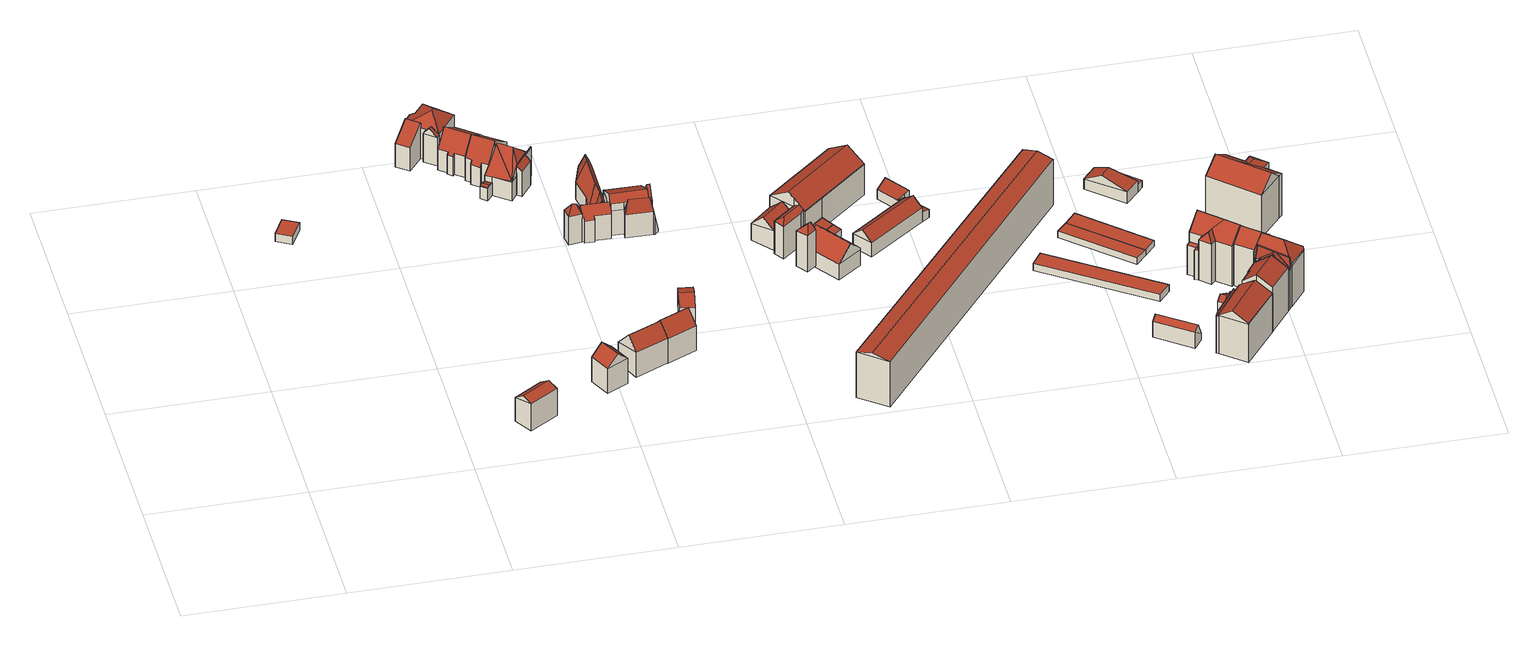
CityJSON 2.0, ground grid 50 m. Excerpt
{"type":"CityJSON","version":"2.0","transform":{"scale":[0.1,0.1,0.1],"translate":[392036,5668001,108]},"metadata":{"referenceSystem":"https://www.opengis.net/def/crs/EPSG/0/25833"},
"CityObjects":{
"building1":{"type":"Building","attributes":{"Dachtyp_tdc":"tdcPolyFlatRoof","Gemeindeschluessel":14627140,"Dachneigung":0,"QualitaetDacherkennung":79,"Geometrietyp2DReferenz":"3000","function":"31001_9998","roofType":"1000","measuredHeight":2.89},"geometry":[{"type":"MultiSurface","lod":"2","boundaries":[[[0,1,2,3]],[[1,4,5,2]],[[4,6,7,5]],[[6,0,3,7]],[[6,4,1,0]],[[3,2,5,7]]],"semantics":{"surfaces":[{"type":"WallSurface"},{"type":"RoofSurface"},{"type":"GroundSurface"}],"values":[0,0,0,0,1,2]}}]},
"building2":{"type":"Building","attributes":{"Dachtyp_tdc":"tdcGableRoof","Gemeindeschluessel":14627140,"Dachneigung":35.99,"QualitaetDacherkennung":78,"Geometrietyp2DReferenz":"3000","function":"31001_9998","roofType":"3100","measuredHeight":11.13},"geometry":[{"type":"MultiSurface","lod":"2","boundaries":[[[8,9,10,11]],[[9,12,13,10]],[[12,14,15,13]],[[14,8,11,15]],[[12,9,16]],[[8,14,17]],[[9,8,17,16]],[[14,12,16,17]],[[11,10,13,15]]],"semantics":{"surfaces":[{"type":"WallSurface"},{"type":"RoofSurface"},{"type":"GroundSurface"}],"values":[0,0,0,0,0,0,1,1,2]}}]},
"building3":{"type":"Building","attributes":{"Gemeindeschluessel":14627140,"Geometrietyp2DReferenz":"3000","function":"31001_9998","roofType":"9999"},"children":["building3-1","building3-2","building3-3"]},
"building3-1":{"type":"BuildingPart","attributes":{"Dachtyp_tdc":"tdcGableRoof","Dachneigung":40.2,"QualitaetDacherkennung":31,"Geometrietyp2DReferenz":"3000","roofType":"3100","measuredHeight":12.82},"parents":["building3"],"geometry":[{"type":"MultiSurface","lod":"2","boundaries":[[[18,19,20,21]],[[19,22,23,20]],[[22,24,25,23]],[[22,19,26]],[[19,18,27,28,26]],[[24,22,26,28,29]],[[21,20,23,25]],[[18,21,25,24]],[[29,28,27]],[[24,29,27,18]]],"semantics":{"surfaces":[{"type":"WallSurface"},{"type":"RoofSurface"},{"type":"GroundSurface"},{"type":"ClosureSurface"}],"values":[0,0,0,0,1,1,2,3,0,3]}}]},
"building3-2":{"type":"BuildingPart","attributes":{"Dachtyp_tdc":"tdcHipRoof","Dachneigung":33.51,"QualitaetDacherkennung":47,"Geometrietyp2DReferenz":"3000","roofType":"3200","measuredHeight":15.4},"parents":["building3"],"geometry":[{"type":"MultiSurface","lod":"2","boundaries":[[[30,31,32,33]],[[31,34,35,32]],[[34,36,37,35]],[[36,38,39,37]],[[38,40,18,21,39]],[[41,42,43,25,24]],[[44,45,46,47]],[[45,30,33,46]],[[48,42,41,29,27,40,49]],[[38,36,50]],[[40,38,50,49]],[[36,34,31,30,45,44,48,49,50]],[[33,32,35,37,39,21,25,43,51,47,46]],[[24,29,41]],[[27,18,40]],[[24,25,21,18]],[[24,18,27,29]],[[51,43,42,48]],[[44,47,51,48]]],"semantics":{"surfaces":[{"type":"WallSurface"},{"type":"RoofSurface"},{"type":"GroundSurface"},{"type":"ClosureSurface"}],"values":[0,0,0,0,0,0,0,0,1,1,1,1,2,0,0,3,3,3,3]}}]},
"building3-3":{"type":"BuildingPart","attributes":{"Dachtyp_tdc":"tdcPolyFlatRoof","Dachneigung":32.09,"QualitaetDacherkennung":47,"Geometrietyp2DReferenz":"3000","roofType":"2100","measuredHeight":12.97},"parents":["building3"],"geometry":[{"type":"MultiSurface","lod":"2","boundaries":[[[52,53,54,43,42]],[[53,55,56,54]],[[55,57,44,47,56]],[[57,55,53,52]],[[43,54,56,47,51]],[[42,48,44,57,52]],[[42,43,51,48]],[[48,51,47,44]]],"semantics":{"surfaces":[{"type":"WallSurface"},{"type":"RoofSurface"},{"type":"GroundSurface"},{"type":"ClosureSurface"}],"values":[0,0,0,1,2,0,3,3]}}]},
"building4":{"type":"Building","attributes":{"Dachtyp_tdc":"tdcGableRoof","Gemeindeschluessel":14627140,"Dachneigung":35.37,"QualitaetDacherkennung":23,"Geometrietyp2DReferenz":"3000","function":"31001_9998","roofType":"3100","measuredHeight":12.98},"geometry":[{"type":"MultiSurface","lod":"2","boundaries":[[[58,59,60,61]],[[59,62,63,60]],[[62,64,65,63]],[[64,66,67,65]],[[66,68,69,67]],[[68,70,71,69]],[[70,72,73,71]],[[72,74,75,73]],[[74,76,77,75]],[[76,58,61,77]],[[72,70,68,66]],[[66,64,62,59,58,76,74,72]],[[61,60,63,65,67,69,71,73,75,77]]],"semantics":{"surfaces":[{"type":"WallSurface"},{"type":"RoofSurface"},{"type":"GroundSurface"}],"values":[0,0,0,0,0,0,0,0,0,0,1,1,2]}}]},
"building5":{"type":"Building","attributes":{"Dachtyp_tdc":"tdcGableRoof","Gemeindeschluessel":14627140,"Dachneigung":43.81,"QualitaetDacherkennung":82,"Geometrietyp2DReferenz":"3000","function":"31001_9998","roofType":"3100","measuredHeight":12.75},"geometry":[{"type":"MultiSurface","lod":"2","boundaries":[[[78,79,80,81]],[[79,82,83,80]],[[82,84,85,83]],[[84,78,81,85]],[[82,79,86]],[[78,84,87]],[[79,78,87,86]],[[84,82,86,87]],[[81,80,83,85]]],"semantics":{"surfaces":[{"type":"WallSurface"},{"type":"RoofSurface"},{"type":"GroundSurface"}],"values":[0,0,0,0,0,0,1,1,2]}}]},
"building6":{"type":"Building","attributes":{"Dachtyp_tdc":"tdcGableRoof","Gemeindeschluessel":14627140,"Dachneigung":36.52,"QualitaetDacherkennung":34,"Geometrietyp2DReferenz":"3000","function":"31001_9998","roofType":"3100","measuredHeight":14.11},"geometry":[{"type":"MultiSurface","lod":"2","boundaries":[[[88,89,90,91]],[[89,92,93,90]],[[92,94,95,93]],[[94,96,97,95]],[[96,98,99,97]],[[98,100,101,99]],[[100,102,103,101]],[[102,104,105,103]],[[104,106,107,105]],[[106,88,91,107]],[[102,100,98,96]],[[96,94,92,89,88,106,104,102]],[[91,90,93,95,97,99,101,103,105,107]]],"semantics":{"surfaces":[{"type":"WallSurface"},{"type":"RoofSurface"},{"type":"GroundSurface"}],"values":[0,0,0,0,0,0,0,0,0,0,1,1,2]}}]},
"building7":{"type":"Building","attributes":{"Gemeindeschluessel":14627140,"Geometrietyp2DReferenz":"3000","function":"31001_9998","roofType":"9999"},"children":["building7-1","building7-2","building7-3"]},
"building7-1":{"type":"BuildingPart","attributes":{"Dachtyp_tdc":"tdcGableRoof","Dachneigung":15.9,"QualitaetDacherkennung":36,"Geometrietyp2DReferenz":"3000","roofType":"3100","measuredHeight":5.09},"parents":["building7"],"geometry":[{"type":"MultiSurface","lod":"2","boundaries":[[[108,109,110,111]],[[109,112,113,110]],[[112,114,115,113]],[[114,116,117,108]],[[118,117,116,119]],[[112,119,116,114]],[[109,118,119,112]],[[108,117,118,109]],[[111,110,113,115]],[[111,115,114,108]]],"semantics":{"surfaces":[{"type":"WallSurface"},{"type":"RoofSurface"},{"type":"GroundSurface"},{"type":"ClosureSurface"}],"values":[0,0,0,1,1,0,0,0,2,3]}}]},
"building7-2":{"type":"BuildingPart","attributes":{"Dachtyp_tdc":"tdcGableAndHippedGRoof","Dachneigung":44.32,"QualitaetDacherkennung":49,"Geometrietyp2DReferenz":"3000","roofType":"9999","measuredHeight":13.86},"parents":["building7"],"geometry":[{"type":"MultiSurface","lod":"2","boundaries":[[[120,121,122,123]],[[121,124,108,111,122]],[[125,126,127,115,114]],[[126,128,129,127]],[[128,130,131,129]],[[132,133,134,135]],[[132,136,137,138]],[[132,138,133]],[[138,139,133]],[[140,141,134,133]],[[140,133,139,142]],[[142,143,125,144,140]],[[121,140,144,124]],[[124,144,125]],[[125,143,126]],[[126,143,142,139,138,128]],[[120,141,140,121]],[[128,138,137,130]],[[131,123,122,111,115,127,129]],[[123,131,130,120]],[[114,108,124,125]],[[114,115,111,108]],[[132,135,136]],[[130,137,136,135,134,141,120]]],"semantics":{"surfaces":[{"type":"WallSurface"},{"type":"RoofSurface"},{"type":"GroundSurface"},{"type":"ClosureSurface"}],"values":[0,0,0,0,0,1,1,1,1,1,1,1,0,0,0,0,0,0,2,3,0,3,0,3]}}]},
"building7-3":{"type":"BuildingPart","attributes":{"Dachtyp_tdc":"tdcPolyFlatRoof","Dachneigung":42.13,"QualitaetDacherkennung":47,"Geometrietyp2DReferenz":"3000","roofType":"2100","measuredHeight":10.8},"parents":["building7"],"geometry":[{"type":"MultiSurface","lod":"2","boundaries":[[[145,146,147,131,130,137]],[[146,148,149,147]],[[148,150,151,149]],[[150,152,153,151]],[[152,154,141,120,123,153]],[[154,152,150,148,146,145,136,135]],[[131,147,149,151,153,123]],[[137,136,145]],[[135,134,141,154]],[[130,131,123,120]],[[130,120,141,134,135,136,137]]],"semantics":{"surfaces":[{"type":"WallSurface"},{"type":"RoofSurface"},{"type":"GroundSurface"},{"type":"ClosureSurface"}],"values":[0,0,0,0,0,1,2,0,0,3,3]}}]},
"building8":{"type":"Building","attributes":{"Dachtyp_tdc":"tdcGableRoof","Gemeindeschluessel":14627140,"Dachneigung":48.22,"QualitaetDacherkennung":63,"Geometrietyp2DReferenz":"3000","function":"31001_9998","roofType":"3100","measuredHeight":13.37},"geometry":[{"type":"MultiSurface","lod":"2","boundaries":[[[155,156,157,158]],[[156,159,160,157]],[[159,161,162,160]],[[161,155,158,162]],[[159,156,163]],[[155,161,164]],[[156,155,164,163]],[[161,159,163,164]],[[158,157,160,162]]],"semantics":{"surfaces":[{"type":"WallSurface"},{"type":"RoofSurface"},{"type":"GroundSurface"}],"values":[0,0,0,0,0,0,1,1,2]}}]},
"building9":{"type":"Building","attributes":{"Dachtyp_tdc":"tdcGableRoof","Gemeindeschluessel":14627140,"Dachneigung":48.82,"QualitaetDacherkennung":61,"Geometrietyp2DReferenz":"3000","function":"31001_9998","roofType":"3100","measuredHeight":13.52},"geometry":[{"type":"MultiSurface","lod":"2","boundaries":[[[165,166,167,168]],[[166,169,170,167]],[[169,171,172,170]],[[171,165,168,172]],[[169,166,173]],[[165,171,174]],[[166,165,174,173]],[[171,169,173,174]],[[168,167,170,172]]],"semantics":{"surfaces":[{"type":"WallSurface"},{"type":"RoofSurface"},{"type":"GroundSurface"}],"values":[0,0,0,0,0,0,1,1,2]}}]},
"building10":{"type":"Building","attributes":{"Gemeindeschluessel":14627140,"Geometrietyp2DReferenz":"3000","function":"31001_9998","roofType":"9999"},"children":["building10-1","building10-2","building10-3","building10-4","building10-5","building10-6"]},
"building10-1":{"type":"BuildingPart","attributes":{"Dachtyp_tdc":"tdcGableRoof","Dachneigung":54.38,"QualitaetDacherkennung":97,"Geometrietyp2DReferenz":"3000","roofType":"3100","measuredHeight":14.97},"parents":["building10"],"geometry":[{"type":"MultiSurface","lod":"2","boundaries":[[[175,176,177,178,179]],[[180,175,179,181,182]],[[180,183,184,185,175]],[[186,187,185,184,188,189]],[[190,186,189,191]],[[176,187,186,190]],[[175,185,187,176]],[[179,178,192,193,181]],[[194,177,176,190]],[[194,192,178,177]],[[195,194,190,191,196]],[[195,193,192,194]],[[182,181,193,195,196]],[[182,196,191,180]],[[183,188,184]],[[191,189,188,183,180]]],"semantics":{"surfaces":[{"type":"WallSurface"},{"type":"RoofSurface"},{"type":"GroundSurface"},{"type":"ClosureSurface"}],"values":[0,0,1,1,0,0,0,2,0,3,0,3,3,3,0,3]}}]},
"building10-2":{"type":"BuildingPart","attributes":{"Dachtyp_tdc":"tdcGableRoof","Dachneigung":30.27,"QualitaetDacherkennung":29,"Geometrietyp2DReferenz":"3000","roofType":"3100","measuredHeight":13.99},"parents":["building10"],"geometry":[{"type":"MultiSurface","lod":"2","boundaries":[[[197,198,199,200,201]],[[198,182,181,199]],[[202,203,204,205,206]],[[203,207,208,204]],[[209,210,211,212,188,183,213,198]],[[214,215,216,212,211,217]],[[203,214,217,218,207]],[[196,191,189,216,215,202]],[[202,215,214,203]],[[198,213,180,182]],[[219,210,209,197]],[[197,209,198]],[[200,199,181,193,205,204,208,220,221,222]],[[193,181,182,196,195]],[[206,195,196,202]],[[206,205,193,195]],[[223,224,225,226,219]],[[221,220,227,226,225,224]],[[223,222,221,224]],[[220,208,207,227]],[[201,223,219,197]],[[201,200,222,223]],[[226,228,218,217,211,210,219]],[[227,228,226]],[[207,218,228,227]],[[212,216,189,188]],[[183,180,213]],[[182,180,191,196]],[[191,180,183,188,189]]],"semantics":{"surfaces":[{"type":"WallSurface"},{"type":"RoofSurface"},{"type":"GroundSurface"},{"type":"ClosureSurface"}],"values":[0,0,0,0,1,1,0,0,0,0,0,0,2,3,0,3,0,3,3,3,0,3,0,3,3,0,0,3,3]}}]},
"building10-3":{"type":"BuildingPart","attributes":{"Dachtyp_tdc":"tdcGableRoof","Dachneigung":47.34,"QualitaetDacherkennung":47,"Geometrietyp2DReferenz":"3000","roofType":"3100","measuredHeight":11.74},"parents":["building10"],"geometry":[{"type":"MultiSurface","lod":"2","boundaries":[[[229,230,231,232]],[[230,233,234,231]],[[233,235,236,234]],[[235,237,238,236]],[[237,239,240,238]],[[241,242,243,244,245]],[[242,246,247,248,243]],[[218,249,204,208,207]],[[249,229,232,204]],[[228,226,225,250,251,252,246,242,241,253]],[[253,254,239,237,235,233,230,229,249,218,228]],[[232,231,234,236,238,240,255,244,243,248,256,221,220,208,204]],[[257,254,253]],[[255,240,239,254,257]],[[241,245,257,253]],[[245,244,255,257]],[[252,247,246]],[[224,250,225]],[[221,256,251,250,224]],[[256,248,247,252,251]],[[220,221,224,225,226,227]],[[227,226,228]],[[220,227,207,208]],[[218,207,227,228]]],"semantics":{"surfaces":[{"type":"WallSurface"},{"type":"RoofSurface"},{"type":"GroundSurface"},{"type":"ClosureSurface"}],"values":[0,0,0,0,0,0,0,0,0,1,1,2,0,3,0,3,0,0,3,3,3,3,3,3]}}]},
"building10-4":{"type":"BuildingPart","attributes":{"Dachtyp_tdc":"tdcFreeFormRoof","Dachneigung":68.41,"QualitaetDacherkennung":15,"Geometrietyp2DReferenz":"3000","roofType":"5000","measuredHeight":13.92},"parents":["building10"],"geometry":[{"type":"MultiSurface","lod":"2","boundaries":[[[247,258,259,248]],[[258,260,261,259]],[[260,262,263,261]],[[262,264,265,263]],[[264,266,267,265]],[[266,268,269,267]],[[268,270,271,269]],[[270,272,273,271]],[[272,201,200,273]],[[272,270,274]],[[270,268,275,274]],[[268,266,276,275]],[[266,264,262,260,277,276]],[[260,258,278,277]],[[258,247,252,279,278]],[[279,250,224,223,201,272,274,275,276,277,278]],[[221,256,248,259,261,263,265,267,269,271,273,200,222]],[[251,250,279]],[[256,221,224,250,251]],[[252,251,279]],[[256,251,252,247,248]],[[222,200,201,223]],[[222,223,224,221]]],"semantics":{"surfaces":[{"type":"WallSurface"},{"type":"RoofSurface"},{"type":"GroundSurface"},{"type":"ClosureSurface"}],"values":[0,0,0,0,0,0,0,0,0,1,1,1,1,1,1,1,2,0,3,0,3,3,3]}}]},
"building10-5":{"type":"BuildingPart","attributes":{"Dachtyp_tdc":"tdcFreeFormRoof","Dachneigung":78.25,"QualitaetDacherkennung":23,"Geometrietyp2DReferenz":"3000","roofType":"5000","measuredHeight":13.19},"parents":["building10"],"geometry":[{"type":"MultiSurface","lod":"2","boundaries":[[[280,281,282,283]],[[281,284,285,282]],[[284,286,287,285]],[[286,206,205,287]],[[177,288,289,178]],[[288,280,283,289]],[[206,286,290]],[[286,284,291,290]],[[284,281,280,288,194,291]],[[194,195,206,290,291]],[[288,177,194]],[[283,282,285,287,205,193,192,178,289]],[[193,205,206,195]],[[192,193,195,194]],[[177,178,192,194]]],"semantics":{"surfaces":[{"type":"WallSurface"},{"type":"RoofSurface"},{"type":"GroundSurface"},{"type":"ClosureSurface"}],"values":[0,0,0,0,0,0,1,1,1,1,1,2,3,3,3]}}]},
"building10-6":{"type":"BuildingPart","attributes":{"Dachtyp_tdc":"tdcFreeFormRoof","Dachneigung":61.81,"QualitaetDacherkennung":26,"Geometrietyp2DReferenz":"3000","roofType":"5000","measuredHeight":13.48},"parents":["building10"],"geometry":[{"type":"MultiSurface","lod":"2","boundaries":[[[292,293,294,240,239]],[[293,295,296,294]],[[295,245,244,296]],[[293,292,297,298]],[[292,254,257,245,297]],[[245,295,298,297]],[[295,293,298]],[[240,294,296,244,255]],[[292,239,254]],[[239,240,255,257,254]],[[257,255,244,245]]],"semantics":{"surfaces":[{"type":"WallSurface"},{"type":"RoofSurface"},{"type":"GroundSurface"},{"type":"ClosureSurface"}],"values":[0,0,0,1,1,1,1,2,0,3,3]}}]},
"building11":{"type":"Building","attributes":{"Dachtyp_tdc":"tdcGableRoof","Gemeindeschluessel":14627140,"Dachneigung":17.3,"QualitaetDacherkennung":85,"Geometrietyp2DReferenz":"3000","function":"31001_9998","roofType":"3100","measuredHeight":7.35},"geometry":[{"type":"MultiSurface","lod":"2","boundaries":[[[299,300,301,302]],[[300,303,304,301]],[[303,305,306,304]],[[305,299,302,306]],[[303,300,307]],[[299,305,308]],[[300,299,308,307]],[[305,303,307,308]],[[302,301,304,306]]],"semantics":{"surfaces":[{"type":"WallSurface"},{"type":"RoofSurface"},{"type":"GroundSurface"}],"values":[0,0,0,0,0,0,1,1,2]}}]},
"building12":{"type":"Building","attributes":{"Dachtyp_tdc":"tdcGableRoof","Gemeindeschluessel":14627140,"Dachneigung":43.5,"QualitaetDacherkennung":58,"Geometrietyp2DReferenz":"3000","function":"31001_9998","roofType":"3100","measuredHeight":10.26},"geometry":[{"type":"MultiSurface","lod":"2","boundaries":[[[309,310,311,312]],[[310,313,314,311]],[[313,315,316,314]],[[315,309,312,316]],[[313,310,317]],[[309,315,318]],[[310,309,318,317]],[[315,313,317,318]],[[312,311,314,316]]],"semantics":{"surfaces":[{"type":"WallSurface"},{"type":"RoofSurface"},{"type":"GroundSurface"}],"values":[0,0,0,0,0,0,1,1,2]}}]},
"building13":{"type":"Building","attributes":{"Dachtyp_tdc":"tdcHipAndGableRoof","Gemeindeschluessel":14627140,"Dachneigung":44.06,"QualitaetDacherkennung":50,"Geometrietyp2DReferenz":"3000","function":"31001_9998","roofType":"5000","measuredHeight":15.14},"geometry":[{"type":"MultiSurface","lod":"2","boundaries":[[[319,320,321,322]],[[320,323,324,321]],[[323,325,326,324]],[[325,319,322,326]],[[323,320,327]],[[319,325,328]],[[320,319,328,327]],[[325,323,327,328]],[[322,321,324,326]]],"semantics":{"surfaces":[{"type":"WallSurface"},{"type":"RoofSurface"},{"type":"GroundSurface"}],"values":[0,0,0,0,1,0,1,1,2]}}]},
"building14":{"type":"Building","attributes":{"Dachtyp_tdc":"tdcFreeFormRoof","Gemeindeschluessel":14627140,"Dachneigung":32.08,"QualitaetDacherkennung":60,"Geometrietyp2DReferenz":"3000","function":"31001_9998","roofType":"5000","measuredHeight":13.16},"geometry":[{"type":"MultiSurface","lod":"2","boundaries":[[[329,330,331,332]],[[330,333,334,331]],[[333,335,336,334]],[[335,337,338,336]],[[337,329,332,338]],[[337,339,340]],[[335,333,341,339,337]],[[339,341,330,329,340]],[[333,330,341]],[[329,337,340]],[[332,331,334,336,338]]],"semantics":{"surfaces":[{"type":"WallSurface"},{"type":"RoofSurface"},{"type":"GroundSurface"}],"values":[0,0,0,0,0,1,1,1,0,0,2]}}]},
"building15":{"type":"Building","attributes":{"Dachtyp_tdc":"tdcGableRoof","Gemeindeschluessel":14627140,"Dachneigung":44.23,"QualitaetDacherkennung":52,"Geometrietyp2DReferenz":"3000","function":"31001_9998","roofType":"3100","measuredHeight":10.6},"geometry":[{"type":"MultiSurface","lod":"2","boundaries":[[[342,343,344,345]],[[343,346,347,344]],[[346,348,349,347]],[[348,350,351,349]],[[350,342,345,351]],[[352,350,348,346,353]],[[354,352,353,355]],[[343,355,353,346]],[[342,354,355,343]],[[350,352,354,342]],[[345,344,347,349,351]]],"semantics":{"surfaces":[{"type":"WallSurface"},{"type":"RoofSurface"},{"type":"GroundSurface"}],"values":[0,0,0,0,0,1,1,0,0,0,2]}}]},
"building16":{"type":"Building","attributes":{"Dachtyp_tdc":"tdcPolyFlatRoof","Gemeindeschluessel":14627140,"Dachneigung":10.31,"QualitaetDacherkennung":63,"Geometrietyp2DReferenz":"3000","function":"31001_9998","roofType":"2100","measuredHeight":4.28},"geometry":[{"type":"MultiSurface","lod":"2","boundaries":[[[356,357,358,359]],[[357,360,361,358]],[[360,362,363,361]],[[362,364,365,363]],[[364,366,367,365]],[[366,368,369,367]],[[368,356,359,369]],[[368,366,364,362,360,357,356]],[[359,358,361,363,365,367,369]]],"semantics":{"surfaces":[{"type":"WallSurface"},{"type":"RoofSurface"},{"type":"GroundSurface"}],"values":[0,0,0,0,0,0,0,1,2]}}]},
"building17":{"type":"Building","attributes":{"Dachtyp_tdc":"tdcPolyFlatRoof","Gemeindeschluessel":14627140,"Dachneigung":8.9,"QualitaetDacherkennung":70,"Geometrietyp2DReferenz":"3000","function":"31001_9998","roofType":"2100","measuredHeight":3.05},"geometry":[{"type":"MultiSurface","lod":"2","boundaries":[[[370,366,371,372]],[[366,364,373,371]],[[364,374,375,373]],[[374,370,372,375]],[[374,364,366,370]],[[372,371,373,375]]],"semantics":{"surfaces":[{"type":"WallSurface"},{"type":"RoofSurface"},{"type":"GroundSurface"}],"values":[0,0,0,0,1,2]}}]},
"building18":{"type":"Building","attributes":{"Dachtyp_tdc":"tdcGableRoof","Gemeindeschluessel":14627140,"Dachneigung":33.1,"QualitaetDacherkennung":85,"Geometrietyp2DReferenz":"3000","function":"31001_9998","roofType":"3100","measuredHeight":15.61},"geometry":[{"type":"MultiSurface","lod":"2","boundaries":[[[376,377,378,379]],[[377,380,363,378]],[[380,381,361,363]],[[381,382,358,361]],[[382,383,384,358]],[[383,385,386,384]],[[385,376,379,386]],[[376,385,387,388]],[[389,390,388,387,391,392,393]],[[380,389,393,381]],[[381,393,392,382]],[[382,392,391,383]],[[383,391,387,385]],[[377,390,389,380]],[[376,388,390,377]],[[379,378,363,361,358,384,386]]],"semantics":{"surfaces":[{"type":"WallSurface"},{"type":"RoofSurface"},{"type":"GroundSurface"}],"values":[0,0,0,0,0,0,0,1,1,0,0,0,0,0,0,2]}}]},
"building19":{"type":"Building","attributes":{"Dachtyp_tdc":"tdcGableRoof","Gemeindeschluessel":14627140,"Dachneigung":39.15,"QualitaetDacherkennung":85,"Geometrietyp2DReferenz":"3000","function":"31001_9998","roofType":"3100","measuredHeight":8.27},"geometry":[{"type":"MultiSurface","lod":"2","boundaries":[[[394,395,396,397]],[[395,398,399,396]],[[398,400,401,399]],[[400,394,397,401]],[[398,395,402]],[[394,400,403]],[[395,394,403,402]],[[400,398,402,403]],[[397,396,399,401]]],"semantics":{"surfaces":[{"type":"WallSurface"},{"type":"RoofSurface"},{"type":"GroundSurface"}],"values":[0,0,0,0,0,0,1,1,2]}}]},
"building20":{"type":"Building","attributes":{"Dachtyp_tdc":"tdcGableRoof","Gemeindeschluessel":14627140,"Dachneigung":13.87,"QualitaetDacherkennung":85,"Geometrietyp2DReferenz":"3000","function":"31001_9998","roofType":"3100","measuredHeight":18.2},"geometry":[{"type":"MultiSurface","lod":"2","boundaries":[[[404,405,406,407]],[[405,408,409,406]],[[408,410,411,409]],[[410,404,407,411]],[[408,405,412]],[[404,410,413]],[[405,404,413,412]],[[410,408,412,413]],[[407,406,409,411]]],"semantics":{"surfaces":[{"type":"WallSurface"},{"type":"RoofSurface"},{"type":"GroundSurface"}],"values":[0,0,0,0,0,0,1,1,2]}}]},
"building21":{"type":"Building","attributes":{"Dachtyp_tdc":"tdcPolyFlatRoof","Gemeindeschluessel":14627140,"Dachneigung":9.17,"QualitaetDacherkennung":82,"Geometrietyp2DReferenz":"3000","function":"31001_9998","roofType":"2100","measuredHeight":4.3},"geometry":[{"type":"MultiSurface","lod":"2","boundaries":[[[414,415,416,417]],[[415,418,419,416]],[[418,420,421,419]],[[420,422,423,421]],[[422,414,417,423]],[[422,420,418,415,414]],[[417,416,419,421,423]]],"semantics":{"surfaces":[{"type":"WallSurface"},{"type":"RoofSurface"},{"type":"GroundSurface"}],"values":[0,0,0,0,0,1,2]}}]},
"building22":{"type":"Building","attributes":{"Dachtyp_tdc":"tdcPolyFlatRoof","Gemeindeschluessel":14627140,"Dachneigung":15.49,"QualitaetDacherkennung":59,"Geometrietyp2DReferenz":"3000","function":"31001_9998","roofType":"2100","measuredHeight":3.86},"geometry":[{"type":"MultiSurface","lod":"2","boundaries":[[[424,425,426,396]],[[425,427,428,426]],[[427,429,430,428]],[[429,431,399,430]],[[431,424,396,399]],[[431,429,427,425,424]],[[396,426,428,430,399]]],"semantics":{"surfaces":[{"type":"WallSurface"},{"type":"RoofSurface"},{"type":"GroundSurface"}],"values":[0,0,0,0,0,1,2]}}]},
"building23":{"type":"Building","attributes":{"Dachtyp_tdc":"tdcPolyFlatRoof","Gemeindeschluessel":14627140,"Dachneigung":0,"QualitaetDacherkennung":72,"Geometrietyp2DReferenz":"3000","function":"31001_2463","roofType":"1000","measuredHeight":2.6},"geometry":[{"type":"MultiSurface","lod":"2","boundaries":[[[432,433,434,435]],[[433,436,437,434]],[[436,438,439,437]],[[438,432,435,439]],[[438,436,433,432]],[[435,434,437,439]]],"semantics":{"surfaces":[{"type":"WallSurface"},{"type":"RoofSurface"},{"type":"GroundSurface"}],"values":[0,0,0,0,1,2]}}]},
"building24":{"type":"Building","attributes":{"Dachtyp_tdc":"tdcGableRoof","Gemeindeschluessel":14627140,"Dachneigung":64.54,"QualitaetDacherkennung":4,"Geometrietyp2DReferenz":"3000","function":"31001_9998","roofType":"3100","measuredHeight":7.15},"geometry":[{"type":"MultiSurface","lod":"2","boundaries":[[[440,441,442,443]],[[441,444,445,442]],[[444,446,447,445]],[[446,440,443,447]],[[444,441,448]],[[440,446,449]],[[441,440,449,448]],[[446,444,448,449]],[[443,442,445,447]]],"semantics":{"surfaces":[{"type":"WallSurface"},{"type":"RoofSurface"},{"type":"GroundSurface"}],"values":[0,0,0,0,0,0,1,1,2]}}]},
"building25":{"type":"Building","attributes":{"Dachtyp_tdc":"tdcPolyFlatRoof","Gemeindeschluessel":14627140,"Dachneigung":2.98,"QualitaetDacherkennung":85,"Geometrietyp2DReferenz":"3000","function":"31001_2463","roofType":"2100","measuredHeight":2.37},"geometry":[{"type":"MultiSurface","lod":"2","boundaries":[[[450,451,452,453]],[[451,454,455,452]],[[454,456,457,455]],[[456,450,453,457]],[[456,454,451,450]],[[453,452,455,457]]],"semantics":{"surfaces":[{"type":"WallSurface"},{"type":"RoofSurface"},{"type":"GroundSurface"}],"values":[0,0,0,0,1,2]}}]},
"building26":{"type":"Building","attributes":{"Dachtyp_tdc":"tdcPolyFlatRoof","Gemeindeschluessel":14627140,"Dachneigung":3.01,"QualitaetDacherkennung":87,"Geometrietyp2DReferenz":"3000","function":"31001_2463","roofType":"2100","measuredHeight":2.36},"geometry":[{"type":"MultiSurface","lod":"2","boundaries":[[[458,450,453,459]],[[450,456,457,453]],[[456,460,461,457]],[[460,458,459,461]],[[460,456,450,458]],[[459,453,457,461]]],"semantics":{"surfaces":[{"type":"WallSurface"},{"type":"RoofSurface"},{"type":"GroundSurface"}],"values":[0,0,0,0,1,2]}}]},
"building27":{"type":"Building","attributes":{"Gemeindeschluessel":14627140,"Geometrietyp2DReferenz":"3000","function":"31001_9998","roofType":"9999"},"children":["building27-1","building27-2","building27-3"]},
"building27-1":{"type":"BuildingPart","attributes":{"Dachtyp_tdc":"tdcFreeFormRoof","Dachneigung":73.14,"QualitaetDacherkennung":31,"Geometrietyp2DReferenz":"3000","roofType":"5000","measuredHeight":15.15},"parents":["building27"],"geometry":[{"type":"MultiSurface","lod":"2","boundaries":[[[462,463,464,465]],[[466,467,468,469,470]],[[471,462,465,472]],[[473,467,466]],[[474,473,466,475,476,463,462]],[[474,462,471]],[[473,474,471,467]],[[465,464,469,468,472]],[[470,475,466]],[[469,464,463,476,470]],[[470,476,475]],[[472,468,467,471]]],"semantics":{"surfaces":[{"type":"WallSurface"},{"type":"RoofSurface"},{"type":"GroundSurface"},{"type":"ClosureSurface"}],"values":[0,0,0,1,1,1,1,2,0,3,3,3]}}]},
"building27-2":{"type":"BuildingPart","attributes":{"Dachtyp_tdc":"tdcGableRoof","Dachneigung":33.1,"QualitaetDacherkennung":37,"Geometrietyp2DReferenz":"3000","roofType":"3100","measuredHeight":15.18},"parents":["building27"],"geometry":[{"type":"MultiSurface","lod":"2","boundaries":[[[477,478,479,464,463]],[[478,480,481,479]],[[480,470,469,481]],[[480,478,482]],[[478,477,483,482]],[[470,480,482,483,475]],[[464,479,481,469]],[[463,476,477]],[[464,469,470,476,463]],[[483,477,476,475]],[[475,476,470]]],"semantics":{"surfaces":[{"type":"WallSurface"},{"type":"RoofSurface"},{"type":"GroundSurface"},{"type":"ClosureSurface"}],"values":[0,0,0,0,1,1,2,0,3,0,3]}}]},
"building27-3":{"type":"BuildingPart","attributes":{"Dachtyp_tdc":"tdcGableRoof","Dachneigung":29.63,"QualitaetDacherkennung":85,"Geometrietyp2DReferenz":"3000","roofType":"3100","measuredHeight":17.37},"parents":["building27"],"geometry":[{"type":"MultiSurface","lod":"2","boundaries":[[[484,485,471,472,486]],[[487,488,489,468,467]],[[488,490,491,489]],[[490,492,493,491]],[[492,484,486,493]],[[494,495,496,497]],[[498,499,496,495,500,488]],[[490,500,495,494,492]],[[488,500,490]],[[485,499,498,487]],[[484,497,496,499,485]],[[487,498,488]],[[492,494,497,484]],[[486,472,468,489,491,493]],[[467,471,485,487]],[[467,468,472,471]]],"semantics":{"surfaces":[{"type":"WallSurface"},{"type":"RoofSurface"},{"type":"GroundSurface"},{"type":"ClosureSurface"}],"values":[0,0,0,0,0,1,1,0,0,0,0,0,0,2,0,3]}}]},
"building28":{"type":"Building","attributes":{"Dachtyp_tdc":"tdcPolyFlatRoof","Gemeindeschluessel":14627140,"Dachneigung":0,"QualitaetDacherkennung":0,"Geometrietyp2DReferenz":"3000","BezugspunktDach":"2000","function":"31001_9998","measuredHeight":10.63},"geometry":[{"type":"MultiSurface","lod":"2","boundaries":[[[501,502,503,504]],[[504,503,468,489]],[[503,502,481,468]],[[502,501,505,481]],[[501,504,489,505]],[[489,468,481,505]]],"semantics":{"surfaces":[{"type":"RoofSurface"},{"type":"WallSurface"},{"type":"GroundSurface"}],"values":[0,1,1,1,1,2]}}]},
"building29":{"type":"Building","attributes":{"Gemeindeschluessel":14627140,"Geometrietyp2DReferenz":"3000","function":"31001_9998","roofType":"9999"},"children":["building29-1","building29-2"]},
"building29-1":{"type":"BuildingPart","attributes":{"Dachtyp_tdc":"tdcHipAndGableRoof","Dachneigung":19.18,"QualitaetDacherkennung":11,"Geometrietyp2DReferenz":"3000","roofType":"5000","measuredHeight":7.36},"parents":["building29"],"geometry":[{"type":"MultiSurface","lod":"2","boundaries":[[[506,507,508,509]],[[510,511,512,513,514]],[[511,506,509,512]],[[510,507,515]],[[506,511,516]],[[507,506,516,515]],[[511,510,515,516]],[[509,508,517,513,512]],[[517,508,507,510,514,518]],[[514,513,517,518]]],"semantics":{"surfaces":[{"type":"WallSurface"},{"type":"RoofSurface"},{"type":"GroundSurface"},{"type":"ClosureSurface"}],"values":[0,0,0,1,0,1,1,2,0,3]}}]},
"building29-2":{"type":"BuildingPart","attributes":{"Dachtyp_tdc":"tdcPolyFlatRoof","Dachneigung":0,"QualitaetDacherkennung":51,"Geometrietyp2DReferenz":"3000","roofType":"1000","measuredHeight":2.75},"parents":["building29"],"geometry":[{"type":"MultiSurface","lod":"2","boundaries":[[[518,519,520,517]],[[519,521,522,520]],[[521,514,513,522]],[[514,521,519,518]],[[517,520,522,513]],[[517,513,514,518]]],"semantics":{"surfaces":[{"type":"WallSurface"},{"type":"RoofSurface"},{"type":"GroundSurface"},{"type":"ClosureSurface"}],"values":[0,0,0,1,2,3]}}]},
"building30":{"type":"Building","attributes":{"Dachtyp_tdc":"tdcFreeFormRoof","Gemeindeschluessel":14627140,"Dachneigung":54.04,"QualitaetDacherkennung":13,"Geometrietyp2DReferenz":"3000","function":"31001_9998","roofType":"5000","measuredHeight":11.81},"geometry":[{"type":"MultiSurface","lod":"2","boundaries":[[[523,524,525,526]],[[524,527,528,525]],[[527,529,530,528]],[[529,531,532,530]],[[531,533,534,532]],[[533,523,526,534]],[[535,536,537,533,531]],[[538,535,531,529]],[[538,529,527]],[[536,535,538,527,524]],[[537,536,524,523]],[[537,523,533]],[[526,525,528,530,532,534]]],"semantics":{"surfaces":[{"type":"WallSurface"},{"type":"RoofSurface"},{"type":"GroundSurface"}],"values":[0,0,0,0,0,0,1,1,1,1,1,1,2]}}]},
"building31":{"type":"Building","attributes":{"Dachtyp_tdc":"tdcFreeFormRoof","Gemeindeschluessel":14627140,"Dachneigung":42.79,"QualitaetDacherkennung":54,"Geometrietyp2DReferenz":"3000","function":"31001_9998","roofType":"5000","measuredHeight":19.43},"geometry":[{"type":"MultiSurface","lod":"2","boundaries":[[[539,540,541,542]],[[540,543,544,541]],[[543,545,546,544]],[[545,547,548,546]],[[547,549,550,548]],[[549,551,552,550]],[[551,553,554,552]],[[553,555,556,554]],[[555,539,542,556]],[[557,558,555,553]],[[559,560,557,553,551]],[[559,549,547]],[[549,559,551]],[[561,562,560,559,547,545]],[[561,545,543]],[[562,561,543,540]],[[558,557,560,562,540,539]],[[558,539,555]],[[542,541,544,546,548,550,552,554,556]]],"semantics":{"surfaces":[{"type":"WallSurface"},{"type":"RoofSurface"},{"type":"GroundSurface"}],"values":[0,0,0,0,0,0,0,0,0,1,1,0,0,1,0,1,1,1,2]}}]},
"building32":{"type":"Building","attributes":{"Dachtyp_tdc":"tdcGableRoof","Gemeindeschluessel":14627140,"Dachneigung":39.06,"QualitaetDacherkennung":45,"Geometrietyp2DReferenz":"3000","function":"31001_9998","roofType":"3100","measuredHeight":19.16},"geometry":[{"type":"MultiSurface","lod":"2","boundaries":[[[563,564,565,566]],[[564,567,568,565]],[[567,569,570,568]],[[569,571,572,570]],[[571,573,574,572]],[[573,575,576,574]],[[575,577,578,576]],[[577,563,566,578]],[[573,571,569,567,564,563]],[[563,577,575,573]],[[566,565,568,570,572,574,576,578]]],"semantics":{"surfaces":[{"type":"WallSurface"},{"type":"RoofSurface"},{"type":"GroundSurface"}],"values":[0,0,0,0,0,0,0,0,1,1,2]}}]},
"building33":{"type":"Building","attributes":{"Gemeindeschluessel":14627140,"Geometrietyp2DReferenz":"3000","function":"31001_9998","roofType":"9999"},"children":["building33-1","building33-2","building33-3","building33-4"]},
"building33-1":{"type":"BuildingPart","attributes":{"Dachtyp_tdc":"tdcFreeFormRoof","Dachneigung":83.95,"QualitaetDacherkennung":34,"Geometrietyp2DReferenz":"3000","roofType":"5000","measuredHeight":19.5},"parents":["building33"],"geometry":[{"type":"MultiSurface","lod":"2","boundaries":[[[579,580,581,582]],[[583,584,585,586,587]],[[588,584,583]],[[589,588,583,580]],[[589,580,579]],[[588,589,579,590,591,592,584]],[[582,581,587,586,593,594]],[[580,583,587,581]],[[582,594,590,579]],[[592,585,584]],[[594,593,591,590]],[[593,586,585,592,591]]],"semantics":{"surfaces":[{"type":"WallSurface"},{"type":"RoofSurface"},{"type":"GroundSurface"},{"type":"ClosureSurface"}],"values":[0,0,1,1,1,1,2,3,0,0,3,3]}}]},
"building33-2":{"type":"BuildingPart","attributes":{"Dachtyp_tdc":"tdcFreeFormRoof","Dachneigung":42.45,"QualitaetDacherkennung":31,"Geometrietyp2DReferenz":"3000","roofType":"5000","measuredHeight":19.5},"parents":["building33"],"geometry":[{"type":"MultiSurface","lod":"2","boundaries":[[[595,596,597,598]],[[596,599,600,597]],[[599,601,583,587,600]],[[602,603,604,581,580]],[[603,605,606,604]],[[607,608,609,610]],[[608,611,595,612,613,614,609]],[[615,616,617,610,609,614]],[[601,610,617,602]],[[602,617,616,603]],[[603,616,615,618,605]],[[596,611,608,607,599]],[[595,611,596]],[[599,607,610,601]],[[606,598,597,600,587,581,604]],[[598,606,605,595]],[[580,583,601,602]],[[580,581,587,583]],[[618,615,614,613]],[[605,618,612,595]],[[618,613,612]]],"semantics":{"surfaces":[{"type":"WallSurface"},{"type":"RoofSurface"},{"type":"GroundSurface"},{"type":"ClosureSurface"}],"values":[0,0,0,0,0,1,1,1,0,0,0,0,0,0,2,3,0,3,0,3,3]}}]},
"building33-3":{"type":"BuildingPart","attributes":{"Dachtyp_tdc":"tdcGableRoof","Dachneigung":40.19,"QualitaetDacherkennung":55,"Geometrietyp2DReferenz":"3000","roofType":"3100","measuredHeight":19.42},"parents":["building33"],"geometry":[{"type":"MultiSurface","lod":"2","boundaries":[[[618,619,620,606,605]],[[619,621,622,620]],[[621,623,595,598,622]],[[621,619,624]],[[619,618,613,625,624]],[[623,621,624,625]],[[606,620,622,598]],[[612,595,623]],[[605,606,598,595]],[[605,595,612,618]],[[625,613,612,623]],[[613,618,612]]],"semantics":{"surfaces":[{"type":"WallSurface"},{"type":"RoofSurface"},{"type":"GroundSurface"},{"type":"ClosureSurface"}],"values":[0,0,0,0,1,1,2,0,3,3,0,3]}}]},
"building33-4":{"type":"BuildingPart","attributes":{"Dachtyp_tdc":"tdcGableRoof","Dachneigung":44.38,"QualitaetDacherkennung":50,"Geometrietyp2DReferenz":"3000","roofType":"3100","measuredHeight":19.43},"parents":["building33"],"geometry":[{"type":"MultiSurface","lod":"2","boundaries":[[[585,626,627,586]],[[626,628,629,627]],[[628,571,630,629]],[[571,631,632,630]],[[631,633,590,594,632]],[[628,626,585,592,634]],[[634,633,631,571,628]],[[594,593,586,627,629,630,632]],[[591,590,633,634]],[[593,594,590,591]],[[592,591,634]],[[593,591,592,585,586]]],"semantics":{"surfaces":[{"type":"WallSurface"},{"type":"RoofSurface"},{"type":"GroundSurface"},{"type":"ClosureSurface"}],"values":[0,0,0,0,0,1,1,2,0,3,0,3]}}]},
"building34":{"type":"Building","attributes":{"Dachtyp_tdc":"tdcFreeFormRoof","Gemeindeschluessel":14627140,"Dachneigung":35.09,"QualitaetDacherkennung":60,"Geometrietyp2DReferenz":"3000","function":"31001_9998","roofType":"5000","measuredHeight":19.74},"geometry":[{"type":"MultiSurface","lod":"2","boundaries":[[[635,636,637,638]],[[636,639,640,637]],[[639,641,642,640]],[[641,643,644,642]],[[643,645,646,644]],[[645,647,648,646]],[[647,649,650,648]],[[649,651,652,650]],[[651,635,638,652]],[[653,651,649]],[[651,653,635]],[[654,653,649,647]],[[655,656,654,647,645]],[[655,645,643]],[[656,655,643,641]],[[657,654,656,641,639]],[[657,639,636]],[[653,654,657,636,635]],[[638,637,640,642,644,646,648,650,652]]],"semantics":{"surfaces":[{"type":"WallSurface"},{"type":"RoofSurface"},{"type":"GroundSurface"}],"values":[0,0,0,0,0,0,0,0,0,0,0,1,1,1,1,1,0,1,2]}}]}
},
"vertices":[
[85,504,610],[50,441,610],[50,441,581],[85,504,581],[3,467,610],[3,467,581],[37,530,610],[37,530,581],
[778,135,154],[687,78,154],[687,78,55],[778,135,55],[651,135,142],[651,135,55],[741,192,142],[741,192,55],[669,107,166],[759,164,166],
[645,1115,383],[638,1105,383],[638,1105,278],[645,1115,278],[601,1134,383],[601,1134,278],[609,1144,383],[609,1144,278],[616,1122,406],[642,1118,387],[624,1132,406],[612,1141,389],
[558,1202,381],[584,1237,380],[584,1237,278],[558,1202,278],[598,1226,392],[598,1226,278],[628,1263,392],[628,1263,278],[708,1196,387],[708,1196,278],[645,1115,386],[609,1144,389],[597,1153,390],[597,1153,278],[558,1184,388],[567,1195,388],[567,1195,278],[558,1184,278],[562,1180,392],[635,1175,432],[642,1184,432],[562,1180,278],
[597,1153,408],[554,1099,364],[554,1099,278],[515,1129,364],[515,1129,278],[558,1184,408],
[676,1067,334],[661,1079,334],[661,1079,264],[676,1067,264],[665,1084,342],[665,1084,264],[638,1105,342],[638,1105,264],[664,1139,394],[664,1139,264],[708,1196,343],[708,1196,264],[779,1141,343],[779,1141,264],[734,1085,394],[734,1085,264],[708,1051,342],[708,1051,264],[680,1072,342],[680,1072,264],
[948,216,137],[915,283,137],[915,283,47],[948,216,47],[983,317,139],[983,317,47],[1016,250,139],[1016,250,47],[949,300,174],[983,233,174],
[744,1011,324],[720,1030,326],[720,1030,253],[744,1011,253],[725,1037,337],[725,1037,253],[708,1051,338],[708,1051,253],[734,1084,394],[734,1084,253],[779,1141,341],[779,1141,253],[844,1096,339],[844,1096,253],[796,1038,394],[796,1038,253],[768,1004,335],[768,1004,253],[750,1018,336],[750,1018,253],
[772,974,290],[754,951,290],[754,951,245],[772,974,245],[734,967,290],[734,967,245],[753,988,290],[753,988,245],[741,974,295],[760,960,295],[754,951,293],[734,967,293],
[842,960,312],[823,935,312],[823,935,245],[842,960,245],[772,974,312],[753,988,312],[768,1004,312],[768,1004,245],[844,1096,312],[844,1096,245],[903,1041,312],[903,1041,245],[883,1016,355],[843,1009,383],[846,966,352],[851,973,352],[886,1019,353],[903,1041,329],[844,1096,326],[801,1044,383],[823,935,316],[842,960,346],[800,1043,382],[768,1004,333],[772,974,313],
[903,1041,353],[905,1039,350],[905,1039,245],[880,1007,350],[880,1007,245],[893,997,335],[893,997,245],[857,949,335],[857,949,245],[842,960,352],
[1010,352,125],[1116,398,125],[1116,398,50],[1010,352,50],[1152,317,141],[1152,317,50],[1046,270,141],[1046,270,50],[1137,351,183],[1031,304,183],
[1116,398,126],[1212,441,126],[1212,441,48],[1116,398,48],[1248,359,139],[1248,359,48],[1152,317,139],[1152,317,48],[1232,395,184],[1136,352,184],
[1212,856,276],[1212,806,276],[1212,806,182],[1212,806,178],[1212,856,178],[1202,856,276],[1202,856,178],[1202,856,268],[1202,838,301],[1202,819,328],[1212,819,328],[1212,789,285],[1212,806,309],[1202,811,317],[1202,789,285],[1212,789,276],[1202,789,276],[1212,789,178],[1202,789,178],[1212,789,263],[1202,789,263],[1202,789,268],
[1092,894,268],[1202,895,268],[1202,895,178],[1092,894,178],[1092,894,230],[1128,792,268],[1088,793,268],[1088,793,178],[1128,792,178],[1128,792,263],[1087,794,268],[1087,794,178],[1092,894,270],[1089,894,270],[1088,811,318],[1202,809,318],[1202,856,291],[1088,793,295],[1128,792,294],[1202,789,292],[1087,794,295],[1087,794,286],[1089,894,268],[1087,802,178],[1088,845,178],[1089,894,178],[1089,894,239],[1088,845,239],[1088,845,250],[1088,828,268],[1087,802,268],[1087,802,296],
[1087,778,268],[1035,780,268],[1035,780,178],[1087,778,178],[1035,772,259],[1035,772,178],[1006,773,259],[1006,773,178],[1006,781,268],[1006,781,178],[1000,780,267],[1000,780,178],[1001,809,292],[1002,848,250],[1002,848,178],[1001,809,178],[1001,809,282],[1062,846,250],[1062,846,239],[1062,846,178],[1088,793,286],[1084,845,250],[1075,845,250],[1066,846,250],[1001,806,296],[1000,793,282],[1001,806,178],[1075,845,178],[1001,806,282],
[1063,875,239],[1063,875,178],[1046,876,239],[1046,876,178],[1039,876,222],[1039,876,178],[1040,908,239],[1040,908,178],[1027,987,239],[1027,987,178],[1052,1062,239],[1052,1062,178],[1084,1070,239],[1084,1070,178],[1091,1061,239],[1091,1061,178],[1079,1057,268],[1069,1044,294],[1059,985,318],[1065,898,298],[1076,887,270],[1075,845,272],
[1229,780,184],[1217,769,241],[1217,769,178],[1229,780,178],[1212,769,263],[1212,769,178],[1127,772,263],[1127,772,178],[1219,795,231],[1219,795,178],[1138,782,310],[1202,779,310],
[1000,780,282],[957,775,282],[957,775,178],[952,811,282],[952,811,178],[984,794,311],[972,794,313],
[1234,549,141],[1280,543,141],[1280,543,79],[1234,549,79],[1266,452,136],[1266,452,79],[1220,459,136],[1220,459,79],[1274,504,152],[1228,510,152],
[1531,882,82],[1602,947,80],[1602,947,21],[1531,882,21],[1660,878,92],[1660,878,21],[1587,817,93],[1587,817,21],[1632,912,124],[1560,849,124],
[1690,720,151],[1660,698,151],[1660,698,18],[1690,720,18],[1634,733,147],[1634,733,18],[1664,755,147],[1664,755,18],[1667,729,169],[1678,737,169],
[1587,817,129],[1660,878,129],[1660,878,9],[1587,817,9],[1682,852,130],[1682,852,9],[1672,837,128],[1672,837,9],[1608,785,128],[1608,785,9],[1615,817,140],[1588,815,131],[1672,864,140],
[1740,810,70],[1819,700,70],[1819,700,13],[1740,810,13],[1744,646,70],[1744,646,13],[1690,720,70],[1690,720,13],[1664,755,70],[1664,755,13],[1705,785,119],[1785,675,119],[1740,810,77],[1819,700,77],
[1672,837,54],[1682,852,54],[1682,852,12],[1672,837,12],[1686,847,53],[1686,847,12],[1750,900,53],[1750,900,12],[1776,869,46],[1776,869,12],[1750,848,46],[1750,848,12],[1702,801,45],[1702,801,12],
[1769,826,41],[1750,848,15],[1769,826,15],[1776,869,15],[1795,847,41],[1795,847,15],
[1822,1131,124],[1906,1031,124],[1906,1031,12],[1822,1131,12],[1750,900,124],[1686,847,124],[1682,852,124],[1660,878,124],[1660,878,12],[1602,947,124],[1602,947,12],[1646,895,168],[1866,1079,168],[1750,900,127],[1906,1031,127],[1660,878,154],[1682,852,131],[1686,847,127],
[1818,793,63],[1998,924,63],[1998,924,12],[1818,793,12],[2043,866,65],[2043,866,12],[1861,733,65],[1861,733,12],[2022,893,94],[1841,762,94],
[1665,76,183],[2359,922,185],[2359,922,15],[1665,76,15],[2436,857,184],[2436,857,15],[1752,9,182],[1752,9,15],[2396,891,197],[1706,44,197],
[1986,941,46],[1939,1005,46],[1939,1005,11],[1986,941,11],[1973,1047,54],[1973,1047,11],[2028,971,54],[2028,971,11],[2012,960,51],[2012,960,11],
[1998,924,50],[1986,941,50],[1986,941,12],[2012,960,41],[2012,960,12],[2068,884,41],[2068,884,12],[2043,866,50],
[2310,571,34],[2342,615,34],[2342,615,8],[2310,571,8],[2677,382,34],[2677,382,8],[2641,342,34],[2641,342,8],
[2693,104,60],[2583,185,60],[2583,185,2],[2693,104,2],[2608,220,27],[2608,220,2],[2719,140,26],[2719,140,2],[2595,202,73],[2706,122,73],
[2648,566,30],[2615,530,32],[2615,530,9],[2648,566,9],[2416,710,32],[2416,710,9],[2449,746,30],[2449,746,9],
[2682,603,32],[2682,603,9],[2484,784,32],[2484,784,9],
[2748,70,139],[2785,122,139],[2785,122,2],[2748,70,2],[2823,176,139],[2829,172,139],[2829,172,2],[2823,176,2],[2823,176,124],[2754,65,139],[2754,65,2],[2824,171,152],[2753,71,153],[2809,157,139],[2786,124,139],
[2785,122,140],[2767,135,140],[2767,135,2],[2805,189,124],[2805,189,2],[2779,152,153],[2797,140,153],
[2831,4,142],[2754,65,142],[2831,4,2],[2829,172,142],[2847,197,142],[2847,197,2],[2854,193,142],[2854,193,2],[2932,132,142],[2932,132,2],[2932,132,144],[2888,166,175],[2791,36,175],[2831,4,146],[2829,172,143],[2754,65,145],[2854,193,147],
[2823,215,108],[2805,189,108],[2829,172,108],[2847,197,108],[2823,215,2],
[2544,926,43],[2586,973,43],[2586,973,5],[2544,926,5],[2694,875,48],[2652,829,48],[2652,829,5],[2694,875,5],[2694,875,32],[2617,918,78],[2588,886,78],[2636,927,5],[2636,927,32],
[2654,948,32],[2654,948,5],[2712,895,32],[2712,895,5],
[2762,424,115],[2770,434,115],[2770,434,7],[2762,424,7],[2748,453,115],[2748,453,7],[2757,464,115],[2757,464,7],[2790,437,115],[2790,437,7],[2775,420,115],[2775,420,7],[2779,436,125],[2779,435,124],[2772,426,124],[2758,454,125],
[2775,420,154],[2790,437,154],[2790,437,6],[2775,420,6],[2757,464,154],[2757,464,6],[2820,543,154],[2820,543,6],[2929,443,154],[2929,443,6],[2870,374,154],[2870,374,6],[2864,368,154],[2864,368,6],[2821,405,154],[2821,405,6],[2808,390,154],[2808,390,6],[2818,436,175],[2806,422,175],[2897,405,200],[2858,439,201],[2789,504,200],[2858,442,199],
[2890,164,195],[2854,193,157],[2854,193,3],[2890,164,3],[2888,238,157],[2888,238,3],[2882,243,150],[2882,243,3],[2911,282,150],[2911,282,3],[2956,248,195],[2956,248,3],[2998,216,165],[2998,216,3],[2932,132,166],[2932,132,3],
[2919,302,151],[2925,310,151],[2925,310,4],[2919,302,4],[3013,235,151],[3008,229,151],[3008,229,149],[3008,229,4],[3013,235,4],[3007,235,190],[2926,303,199],[2933,290,151],[2969,260,151],[3007,230,151],[2969,260,4],[2933,290,4],
[2983,395,152],[3064,322,152],[3064,322,4],[2983,395,4],[3065,301,152],[3065,301,4],[3013,235,152],[2925,310,152],[2917,317,152],[2917,317,4],[2925,327,152],[2925,327,4],[3065,301,156],[3065,312,161],[3006,309,199],[3013,235,162],[3064,322,155],[2980,391,157],[2951,357,197],[2950,356,199],[2925,327,171],[2917,317,162],[2925,310,162],[2925,327,159],
[2870,374,158],[2870,374,4],[2929,443,156],[2929,443,4],[2983,395,157],[2897,405,198],[2951,358,198],
[2998,216,150],[2998,216,4],[2959,246,198],[2959,246,4],[2911,282,4],[2924,277,161],[2924,277,4],[2933,290,160],[2969,260,198],
[3002,581,161],[2861,708,161],[2861,708,6],[3002,581,6],[2942,798,161],[2942,798,6],[2991,753,161],[2991,753,6],[3010,775,161],[3010,775,6],[3057,732,161],[3057,732,6],[3038,710,161],[3038,710,6],[3082,671,161],[3082,671,6],[3072,660,161],[3072,660,6],[3042,626,203],[2953,706,203],[3012,730,183],[2993,708,183],[2901,753,203]
]}
